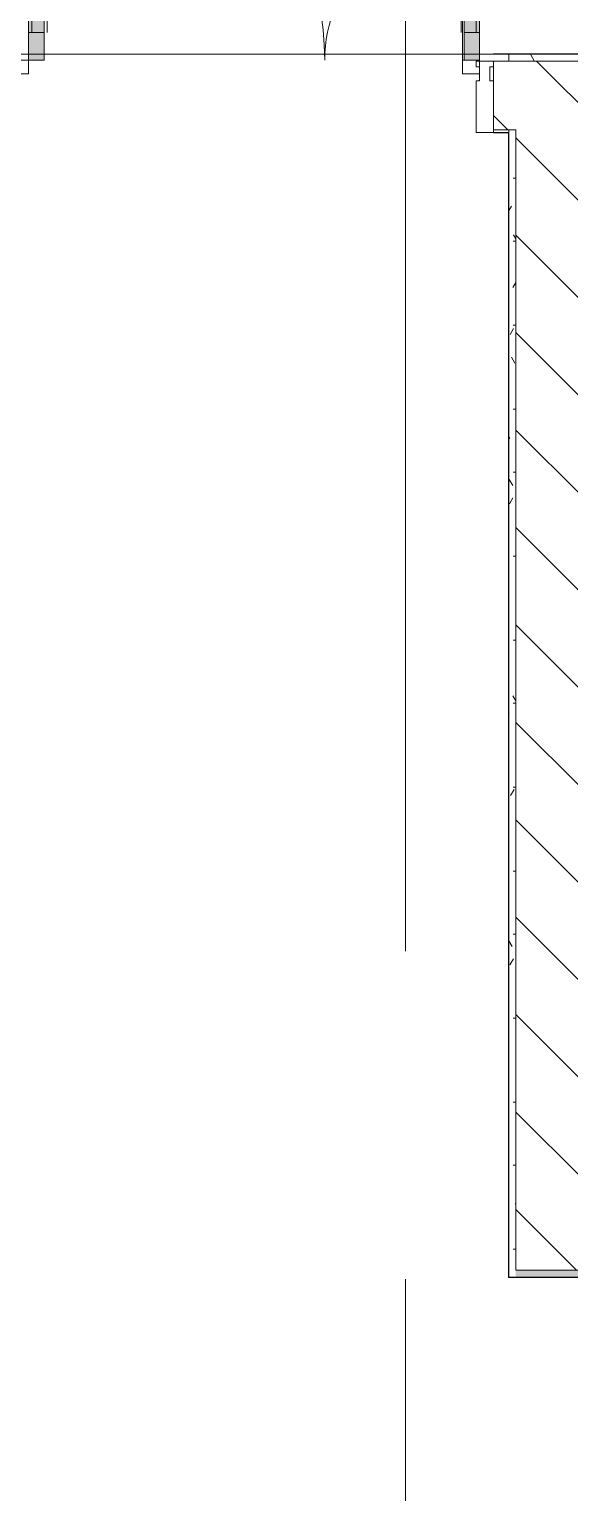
# Model space of a CAD drawing. Header units: millimetres. Extents: x -249154 to 415037, y -45458 to 354837.
# Drawn here: x 12982 to 14551, y 82930 to 87178 of the extents above; entities that cross this region are included whole.
import ezdxf

# ---------------------------------------------------------------- set-up
doc = ezdxf.new("R2010")
doc.units = ezdxf.units.MM
doc.linetypes.add('Осевая', pattern=[6350, 1270, -952.5, 3175, -952.5])
for name, color, linetype, lineweight in [('A-DETL-GENF', 7, 'Continuous', 9), ('A-FLOR', 7, 'Continuous', 9), ('A-GLAZ-CWMG', 7, 'Continuous', 9), ('A-GLAZ-CWMG-1', 7, 'Continuous', 20), ('A-WALL', 7, 'Continuous', 5), ('I-WALL', 7, 'Continuous', 5), ('Оси-2', 7, 'Осевая', 9)]:
    doc.layers.add(name, color=color, linetype=linetype, lineweight=lineweight)
for name, color, linetype, lineweight, true_color in [('A-DOOR-1', 7, 'Continuous', 5, 0xc0c0c0), ('A-WALL-1', 9, 'Continuous', 5, 0x808080), ('A-WALL-FNSH-1', 9, 'Continuous', 5, 0x808080)]:
    doc.layers.add(name, color=color, linetype=linetype, lineweight=lineweight, true_color=true_color)
doc.layers.add('A-FLOR-PATT-1', color=7, linetype='Continuous', lineweight=9, true_color=0xeef6ff, transparency=0.5)
pattern_1 = [(135, (0, 0), (-141.4214, -141.4214), [])]
pattern_2 = [(0, (0, 0), (243.84, 60.96), [20.117, -162.763, 20.117, -162.763, -975.36]), (0, (0, 0), (243.84, 60.96), [-365.76, 20.117, -345.643, 20.117, -162.763, -426.72]), (0, (0, 0), (243.84, 60.96), [-914.4, 20.117, -101.803, 20.117, -284.683]), (120, (91.44, 30.48), (-174.71291, 180.69163), [20.117, -162.763, 20.117, -162.763, -975.36]), (120, (91.44, 30.48), (-174.71291, 180.69163), [-365.76, 20.117, -345.643, 20.117, -162.763, -426.72]), (120, (91.44, 30.48), (-174.71291, 180.69163), [-914.4, 20.117, -101.803, 20.117, -284.683]), (240, (121.92, 152.4), (-69.12709, -241.65163), [20.117, -162.763, 20.117, -162.763, -975.36]), (240, (121.92, 152.4), (-69.12709, -241.65163), [-365.76, 20.117, -345.643, 20.117, -162.763, -426.72]), (240, (121.92, 152.4), (-69.12709, -241.65163), [-914.4, 20.117, -101.803, 20.117, -284.683])]

# ---------------------------------------------------------------- blocks, each defined once
blk = doc.blocks.new('Прямоугольный импост - Импост структурный с накладкой - 190мм-32633035-Объем проектирования 1 этажа')
at = {"layer": 'A-GLAZ-CWMG-1'}
for p, q in [((-50, 40), (-50, 190)), ((-50, 190), (0, 190)), ((0, 190), (0, 40)), ((-40, 40), (-50, 40)), ((-50, -17), (-50, 0)), ((-50, 0), (-40, 0)), ((-40, 0), (-40, 40)), ((-10, 40), (-10, 0)), ((0, 40), (-10, 40)), ((-10, 0), (0, 0)), ((0, 0), (0, -17)), ((0, -17), (-50, -17))]:
    blk.add_line(p, q, dxfattribs=at)
blk = doc.blocks.new('Дверь_Витражная_остекление_ - ВВ-6 остекление-32633143-Объем проектирования 1 этажа')
at = {"layer": 'A-DETL-GENF'}
for p, q in [((-630, 880), (-585, 880)), ((-630, 880), (-630, 20)), ((-585, 880), (-630, 880)), ((-630, 880), (-630, 20)), ((-585, 880), (-585, 20)), ((-585, 20), (-585, 880)), ((-630, 800), (-585, 800)), ((-620, 800), (-620, 100)), ((-576, 800), (-576, 100)), ((680, 420), (635, 420)), ((635, 420), (635, 20)), ((680, 420), (635, 420)), ((635, 420), (635, 20)), ((680, 420), (680, 20)), ((680, 20), (680, 420)), ((626, 340), (626, 100)), ((680, 340), (635, 340)), ((670, 340), (670, 100)), ((-630, 100), (-585, 100)), ((680, 100), (635, 100)), ((-585, 20), (-630, 20)), ((-630, 20), (-585, 20))]:
    blk.add_line(p, q, dxfattribs=at)
at = {"layer": 'A-DOOR-1'}
for p, q in [((-630, 880), (-630, 20)), ((630, 420), (630, 20)), ((-630, 20), (-680, 20)), ((-680, 20), (-680, -20)), ((-630, -20), (-630, 20)), ((680, 20), (630, 20)), ((630, 20), (630, -20)), ((680, -20), (680, 20)), ((-680, -20), (-630, -20)), ((630, -20), (680, -20))]:
    blk.add_line(p, q, dxfattribs=at)
for centre, radius, start, end in [((-630, 20), 860, 360, 90), ((630, 20), 400, 90, 180)]:
    blk.add_arc(centre, radius, start, end, dxfattribs=at)
blk = doc.blocks.new('1floor')
at = {"layer": 'A-FLOR-PATT-1'}
h = blk.add_hatch(color=256, dxfattribs=at)
h.paths.add_polyline_path([(12915, 7920), (12960, 7920), (12960, 8763), (12915, 8763), (12915, 8413.3)])
h.paths.add_polyline_path([(14180, 7920), (14225, 7920), (14225, 8303), (14180, 8303), (14180, 7942.6)])
h.paths.add_polyline_path([(6365, 7920), (6365, 8813), (6320, 8813), (6320, 7920)])
h.paths.add_polyline_path([(4545, 7920), (4590, 7920), (4590, 8793), (4545, 8793), (4545, 7972)])
h.paths.add_polyline_path([(20060.3, 9050), (20060.3, 9085), (19203.2, 9085), (19202.8, 9081.3), (20053.3, 9081.3), (20053.3, 9050)])
h.paths.add_polyline_path([(20053.3, 10815), (20060.3, 10815), (20060.3, 10850), (20053.3, 10850)])
h = blk.add_hatch(color=256, dxfattribs=at)
h.paths.add_polyline_path([(4590, 7893), (4590, 7920), (4545, 7920), (4545, 7900), (4555, 7900), (4555, 7893)])
h.paths.add_polyline_path([(14180, 7903), (14225, 7903), (14225, 7920), (14180, 7920)])
h.paths.add_polyline_path([(12915, 7903), (12960, 7903), (12960, 7920), (12915, 7920)])
at = {"layer": 'I-WALL'}
h = blk.add_hatch(dxfattribs=at)
h.set_pattern_fill('FP_191', color=256, style=0, pattern_type=2)
h.set_pattern_definition(pattern_2)
h.paths.add_polyline_path([(20000, 7900), (20000, 7920), (18485, 7920), (18485, 7908), (18515, 7908), (18515, 7900), (19276.3, 7900)])
h.paths.add_polyline_path([(17280, 7900), (17505, 7900), (17505, 7908), (17535, 7908), (17535, 7920), (15855, 7920), (15856, 7908), (15860, 7908), (15860, 7900), (17260, 7900)])
h.paths.add_polyline_path([(14634.4, 7900), (14700, 7900), (14700, 7908), (14730, 7908), (14730, 7920), (14310, 7920), (14310, 7900), (14550, 7900)])
h = blk.add_hatch(dxfattribs=at)
h.set_pattern_fill('FP_23', color=256, style=0, pattern_type=2)
h.set_pattern_definition(pattern_1)
h.paths.add_polyline_path([(16130, 7700), (16660, 7700), (16660, 7900), (15830, 7900), (15830, 7700), (16110, 7700)])
h.paths.add_polyline_path([(14550, 7700), (14730, 7700), (14730, 7900), (14265, 7900), (14265, 7700), (14530, 7700)])
h.paths.add_polyline_path([(12825, 7700), (12825, 7900), (12760, 7900), (12760, 7700), (12780, 7700)])
h = blk.add_hatch(dxfattribs=at)
h.set_pattern_fill('FP_191', color=256, style=0, pattern_type=2)
h.set_pattern_definition(pattern_2)
h.paths.add_polyline_path([(14330, 4370), (14330, 7700), (14310, 7692), (14310, 4370)])
h.paths.add_polyline_path([(14310, 7693), (14330, 7700), (14310, 7700)])
h = blk.add_hatch(dxfattribs=at)
h.set_pattern_fill('FP_23', color=256, style=0, pattern_type=2)
h.set_pattern_definition(pattern_1)
h.paths.add_polyline_path([(14397.4, 4590), (14530, 4590), (14530, 7700), (14330, 7700), (14330, 4590)])
h = blk.add_hatch(dxfattribs=at)
h.set_pattern_fill('FP_23', color=256, style=0, pattern_type=2)
h.set_pattern_definition(pattern_1)
h.paths.add_polyline_path([(20490, 4390), (20510, 4390), (20510, 4590), (14330, 4590), (14330, 4390), (20307.8, 4390)])
h = blk.add_hatch(dxfattribs=at)
h.set_pattern_fill('FP_191', color=256, style=0, pattern_type=2)
h.set_pattern_definition(pattern_2)
h.paths.add_polyline_path([(20510, 4390), (14330, 4390), (14330, 4370), (20490, 4371), (20496.2, 4376.9)])
h.paths.add_polyline_path([(20510, 4370), (20510, 4390), (20490, 4370), (20508.8, 4370)])
at = {"layer": 'A-FLOR'}
for p, q in [((15740, 7920), (2993.2, 7920)), ((14310, 7920), (14310, 7900)), ((14310, 7700), (14310, 7693)), ((14310, 7692), (14310, 7413.8)), ((14310, 7412.6), (14310, 4370)), ((14310, 4370), (20489, 4370))]:
    blk.add_line(p, q, dxfattribs=at)
at = {"layer": 'A-WALL'}
blk.add_line((14265, 7900), (14700, 7900), dxfattribs=at)
at = {"layer": 'A-WALL-1'}
for p, q in [((14310, 7920), (14310, 7900)), ((14265, 7900), (14265, 7700)), ((14330, 7700), (14265, 7700)), ((14310, 7693), (14310, 7413.8)), ((14330, 7700), (14330, 4390)), ((14330, 4390), (20510, 4390))]:
    blk.add_line(p, q, dxfattribs=at)
at = {"layer": 'A-WALL-FNSH-1'}
for p, q in [((14730, 7921), (14265, 7921)), ((14265, 7921), (14265, 7920)), ((14310, 7693), (14265, 7693)), ((14265, 7693), (14265, 7692)), ((14265, 7692), (14310, 7692)), ((14310, 7690), (14309, 7690)), ((14309, 7690), (14309, 4369)), ((14310, 7412.6), (14310, 7413.8)), ((14309, 4369), (20489, 4369))]:
    blk.add_line(p, q, dxfattribs=at)
at = {"layer": 'Оси-2'}
blk.add_line((14010, 3093.7), (14010, 22398.1), dxfattribs=at)
at = {"layer": 'A-DOOR-1'}
blk.add_blockref('Дверь_Витражная_остекление_ - ВВ-6 остекление-32633143-Объем проектирования 1 этажа', (13545, 7883), dxfattribs=at)
at = {"layer": 'A-GLAZ-CWMG', "extrusion": (0, 0, -1), "rotation": 180}
blk.add_blockref('Прямоугольный импост - Импост структурный с накладкой - 190мм-32633035-Объем проектирования 1 этажа', (-14265, 7883), dxfattribs=at)

msp = doc.modelspace()

# ---------------------------------------------------------------- block references
msp.add_blockref('1floor', (64.7, 79186.1))

doc.saveas('drawing.dxf')
